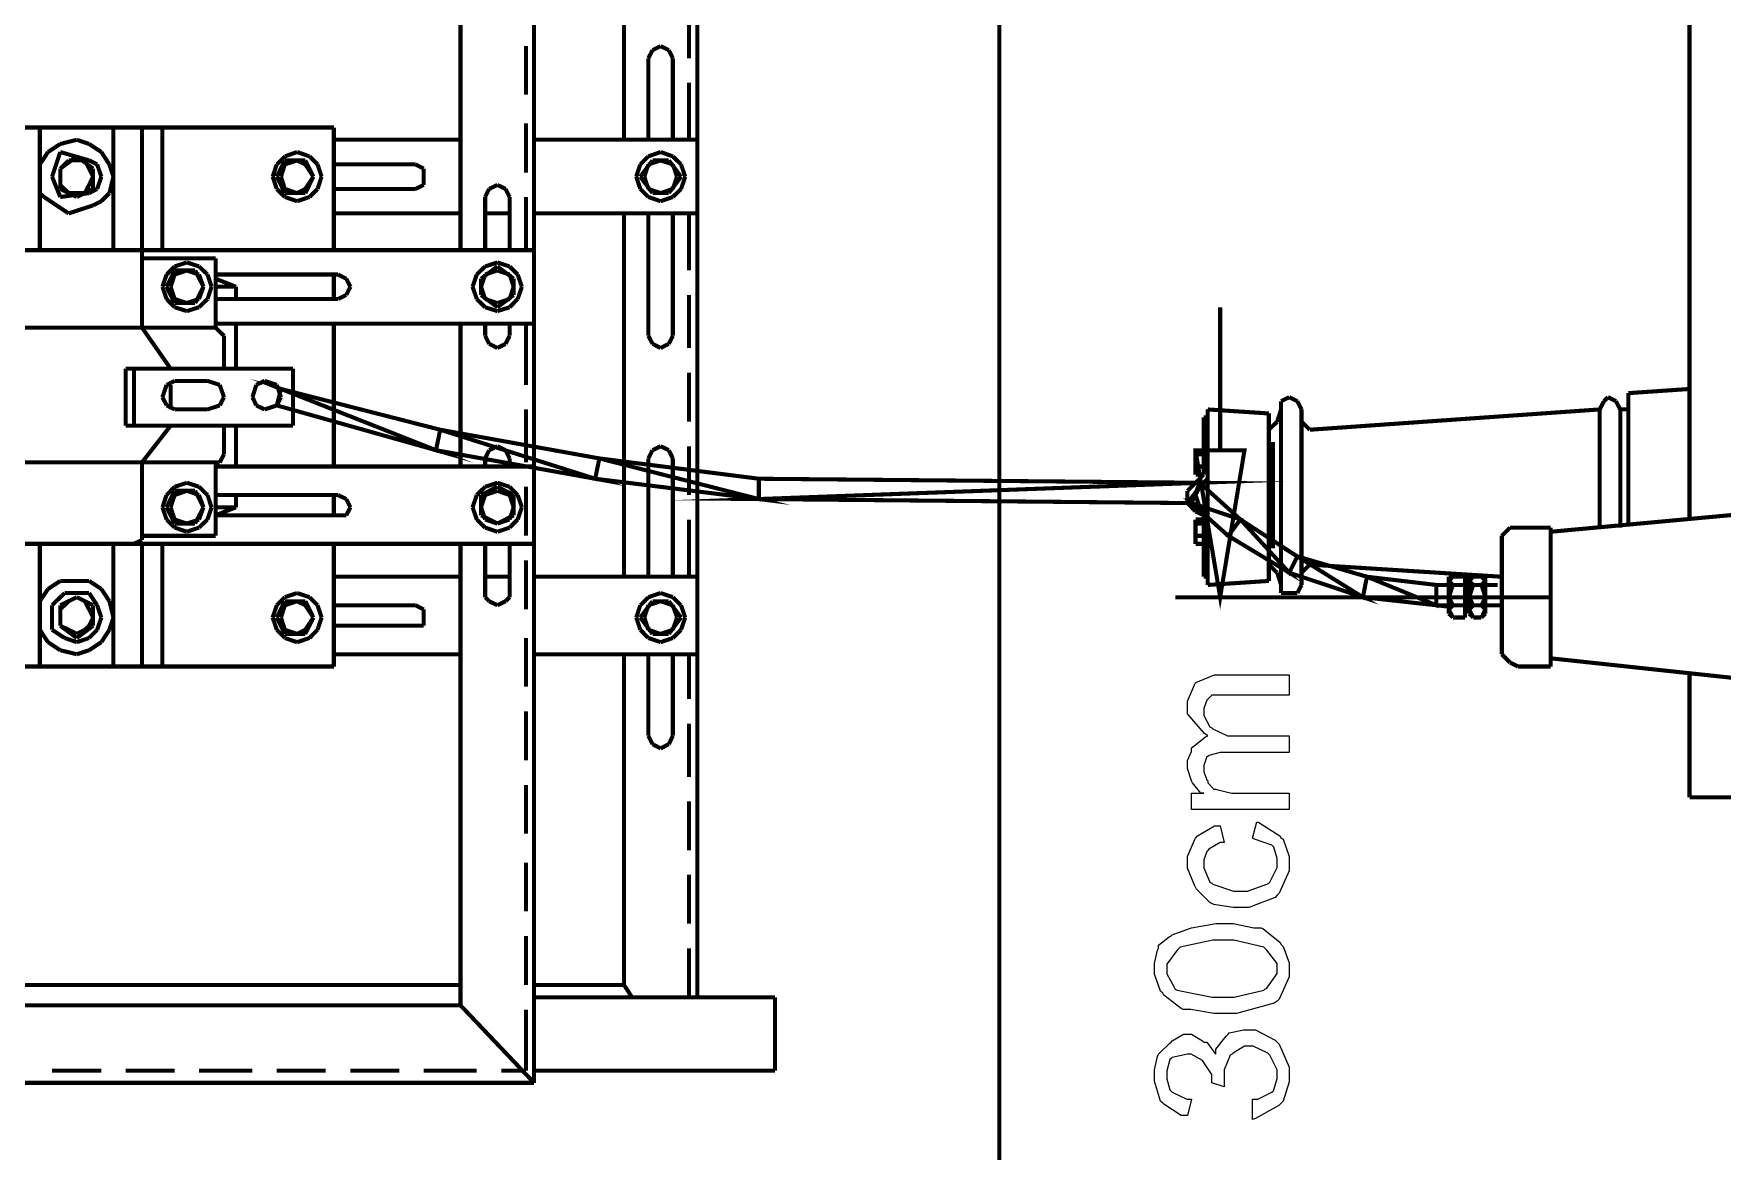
# Model space of a CAD drawing. Header units: metres. Extents: x 3290 to 4536, y 1562 to 1983.
# Drawn here: x 4135.54 to 4146.43, y 1705.81 to 1713.02 of the extents above; entities that cross this region are included whole.
import ezdxf

# ---------------------------------------------------------------- set-up
doc = ezdxf.new("R2010")
doc.units = ezdxf.units.M
for name, color, linetype in [('C00-00-00-BLACK', 7, 'Continuous'), ('C00-7E-FF', 150, 'Continuous'), ('CFF-00-00', 1, 'Continuous'), ('CFF-7E-00', 30, 'Continuous')]:
    doc.layers.add(name, color=color, linetype=linetype)

msp = doc.modelspace()

# ---------------------------------------------------------------- linework, layer by layer
at = {"layer": 'C00-00-00-BLACK', "const_width": 0.0263}
for points in [[(4138.764, 1725.393), (4138.764, 1706.253)], [(4139.817, 1724.84), (4139.817, 1706.805)], [(4146.218, 1709.886), (4146.218, 1715.336)], [(4138.289, 1714.888), (4138.289, 1711.623)], [(4139.344, 1714.177), (4139.344, 1712.335)], [(4139.764, 1713.176), (4139.764, 1712.861)], [(4138.711, 1712.939), (4138.711, 1712.625)], [(4139.58, 1712.939), (4139.528, 1712.913)], [(4139.633, 1712.913), (4139.58, 1712.939)], [(4139.528, 1712.913), (4139.501, 1712.861)], [(4139.501, 1712.861), (4139.501, 1712.335)], [(4139.659, 1712.861), (4139.633, 1712.913)], [(4139.659, 1712.861), (4139.659, 1712.335)], [(4139.764, 1712.703), (4139.764, 1712.335)], [(4134.128, 1712.414), (4137.472, 1712.414)], [(4135.575, 1711.623), (4135.575, 1712.414)], [(4136.05, 1711.623), (4136.05, 1712.414)], [(4136.234, 1712.414), (4136.234, 1711.623)], [(4136.366, 1712.414), (4136.366, 1711.623)], [(4137.472, 1712.414), (4137.472, 1711.623)], [(4138.711, 1712.44), (4138.711, 1712.123)], [(4135.707, 1712.308), (4135.628, 1712.256)], [(4135.814, 1712.335), (4135.707, 1712.308)], [(4135.893, 1712.308), (4135.814, 1712.335)], [(4135.972, 1712.256), (4135.893, 1712.308)], [(4137.472, 1712.335), (4138.289, 1712.335)], [(4138.764, 1712.335), (4139.817, 1712.335)], [(4135.628, 1712.256), (4135.575, 1712.176)], [(4135.575, 1712.176), (4135.575, 1712.097)], [(4135.707, 1712.256), (4135.654, 1712.097)], [(4135.893, 1712.202), (4135.707, 1712.256)], [(4135.814, 1712.228), (4135.707, 1712.149)], [(4135.761, 1712.202), (4135.707, 1712.149)], [(4135.814, 1712.202), (4135.761, 1712.202)], [(4135.919, 1712.149), (4135.814, 1712.228)], [(4135.866, 1712.202), (4135.814, 1712.202)], [(4135.893, 1712.149), (4135.866, 1712.202)], [(4135.945, 1712.176), (4135.893, 1712.202)], [(4135.972, 1712.097), (4135.945, 1712.176)], [(4136.024, 1712.176), (4135.972, 1712.256)], [(4136.05, 1712.097), (4136.024, 1712.176)], [(4137.104, 1712.176), (4137.077, 1712.097)], [(4137.156, 1712.228), (4137.104, 1712.176)], [(4137.156, 1712.202), (4137.104, 1712.097)], [(4137.156, 1712.176), (4137.131, 1712.097)], [(4137.235, 1712.256), (4137.156, 1712.228)], [(4137.235, 1712.202), (4137.156, 1712.176)], [(4137.288, 1712.202), (4137.156, 1712.202)], [(4137.315, 1712.228), (4137.235, 1712.256)], [(4137.288, 1712.176), (4137.235, 1712.202)], [(4137.34, 1712.097), (4137.288, 1712.202)], [(4137.34, 1712.097), (4137.288, 1712.176)], [(4137.367, 1712.176), (4137.315, 1712.228)], [(4137.393, 1712.097), (4137.367, 1712.176)], [(4137.472, 1712.176), (4137.999, 1712.176)], [(4138.052, 1712.149), (4137.999, 1712.176)], [(4139.449, 1712.176), (4139.423, 1712.097)], [(4139.501, 1712.228), (4139.449, 1712.176)], [(4139.528, 1712.202), (4139.449, 1712.097)], [(4139.501, 1712.176), (4139.475, 1712.097)], [(4139.58, 1712.256), (4139.501, 1712.228)], [(4139.58, 1712.202), (4139.501, 1712.176)], [(4139.633, 1712.202), (4139.528, 1712.202)], [(4139.659, 1712.228), (4139.58, 1712.256)], [(4139.659, 1712.176), (4139.58, 1712.202)], [(4139.712, 1712.097), (4139.633, 1712.202)], [(4139.712, 1712.176), (4139.659, 1712.228)], [(4139.686, 1712.097), (4139.659, 1712.176)], [(4139.739, 1712.097), (4139.712, 1712.176)], [(4135.575, 1712.097), (4135.575, 1711.991)], [(4135.654, 1712.097), (4135.707, 1711.966)], [(4135.707, 1712.149), (4135.707, 1712.018)], [(4135.707, 1712.149), (4135.707, 1712.097)], [(4135.707, 1712.097), (4135.707, 1712.044)], [(4135.919, 1712.097), (4135.893, 1712.149)], [(4135.893, 1712.044), (4135.919, 1712.097)], [(4135.919, 1712.018), (4135.919, 1712.149)], [(4135.945, 1712.018), (4135.972, 1712.097)], [(4136.024, 1711.991), (4136.05, 1712.097)], [(4137.077, 1712.097), (4137.104, 1712.018)], [(4137.104, 1712.097), (4137.156, 1711.991)], [(4137.131, 1712.097), (4137.156, 1712.018)], [(4137.288, 1712.018), (4137.34, 1712.097)], [(4137.288, 1711.991), (4137.34, 1712.097)], [(4137.367, 1712.018), (4137.393, 1712.097)], [(4138.052, 1712.097), (4138.052, 1712.149)], [(4138.052, 1712.044), (4138.052, 1712.097)], [(4139.423, 1712.097), (4139.449, 1712.018)], [(4139.449, 1712.097), (4139.528, 1711.991)], [(4139.475, 1712.097), (4139.501, 1712.018)], [(4139.633, 1711.991), (4139.712, 1712.097)], [(4139.659, 1712.018), (4139.686, 1712.097)], [(4139.712, 1712.018), (4139.739, 1712.097)], [(4135.575, 1711.991), (4135.602, 1711.966)], [(4135.602, 1711.966), (4135.761, 1711.86)], [(4135.707, 1712.044), (4135.761, 1711.991)], [(4135.707, 1712.018), (4135.814, 1711.966)], [(4135.707, 1711.966), (4135.893, 1711.991)], [(4135.761, 1711.991), (4135.814, 1711.991)], [(4135.814, 1711.966), (4135.919, 1712.018)], [(4135.814, 1711.991), (4135.866, 1711.991)], [(4135.866, 1711.991), (4135.893, 1712.044)], [(4135.893, 1711.991), (4135.945, 1712.018)], [(4135.919, 1711.912), (4135.972, 1711.939)], [(4135.972, 1711.939), (4136.024, 1711.991)], [(4137.104, 1712.018), (4137.156, 1711.966)], [(4137.156, 1712.018), (4137.235, 1711.991)], [(4137.156, 1711.991), (4137.288, 1711.991)], [(4137.156, 1711.966), (4137.235, 1711.939)], [(4137.235, 1711.991), (4137.288, 1712.018)], [(4137.235, 1711.939), (4137.315, 1711.966)], [(4137.315, 1711.966), (4137.367, 1712.018)], [(4137.472, 1712.018), (4137.999, 1712.018)], [(4137.999, 1712.018), (4138.052, 1712.044)], [(4138.474, 1712.018), (4138.448, 1711.966)], [(4138.448, 1711.966), (4138.448, 1711.623)], [(4138.527, 1712.044), (4138.474, 1712.018)], [(4138.58, 1712.018), (4138.527, 1712.044)], [(4138.606, 1711.966), (4138.58, 1712.018)], [(4138.606, 1711.966), (4138.606, 1711.623)], [(4138.711, 1711.966), (4138.711, 1711.623)], [(4139.449, 1712.018), (4139.501, 1711.966)], [(4139.501, 1712.018), (4139.58, 1711.991)], [(4139.501, 1711.966), (4139.58, 1711.939)], [(4139.528, 1711.991), (4139.633, 1711.991)], [(4139.58, 1711.991), (4139.659, 1712.018)], [(4139.58, 1711.939), (4139.659, 1711.966)], [(4139.659, 1711.966), (4139.712, 1712.018)], [(4135.761, 1711.86), (4135.919, 1711.912)], [(4137.472, 1711.86), (4138.289, 1711.86)], [(4138.448, 1711.86), (4138.606, 1711.86)], [(4138.764, 1711.86), (4139.817, 1711.86)], [(4139.344, 1711.86), (4139.344, 1709.517)], [(4139.501, 1711.86), (4139.501, 1711.071)], [(4139.659, 1711.86), (4139.659, 1711.071)], [(4139.764, 1711.86), (4139.764, 1711.492)], [(4132.836, 1711.623), (4138.764, 1711.623)], [(4136.234, 1711.623), (4136.182, 1711.623)], [(4136.234, 1711.57), (4136.234, 1711.623)], [(4136.234, 1711.57), (4136.709, 1711.57)], [(4136.234, 1711.57), (4136.234, 1711.124)], [(4136.445, 1711.518), (4136.393, 1711.466)], [(4136.524, 1711.544), (4136.445, 1711.518)], [(4136.602, 1711.518), (4136.524, 1711.544)], [(4136.657, 1711.466), (4136.602, 1711.518)], [(4136.709, 1711.57), (4136.709, 1711.124)], [(4138.448, 1711.518), (4138.394, 1711.466)], [(4138.527, 1711.518), (4138.422, 1711.439)], [(4138.527, 1711.544), (4138.448, 1711.518)], [(4138.606, 1711.518), (4138.527, 1711.544)], [(4138.632, 1711.439), (4138.527, 1711.518)], [(4138.658, 1711.466), (4138.606, 1711.518)], [(4136.393, 1711.466), (4136.366, 1711.387)], [(4136.445, 1711.492), (4136.393, 1711.387)], [(4136.445, 1711.466), (4136.419, 1711.387)], [(4136.524, 1711.492), (4136.445, 1711.466)], [(4136.577, 1711.492), (4136.445, 1711.492)], [(4136.602, 1711.466), (4136.524, 1711.492)], [(4136.631, 1711.387), (4136.577, 1711.492)], [(4136.631, 1711.387), (4136.602, 1711.466)], [(4136.683, 1711.387), (4136.657, 1711.466)], [(4137.499, 1711.466), (4136.709, 1711.466)], [(4136.709, 1711.439), (4136.841, 1711.387)], [(4137.472, 1711.466), (4137.472, 1711.308)], [(4137.552, 1711.439), (4137.499, 1711.466)], [(4137.579, 1711.387), (4137.552, 1711.439)], [(4138.394, 1711.466), (4138.367, 1711.387)], [(4138.448, 1711.466), (4138.422, 1711.387)], [(4138.422, 1711.439), (4138.422, 1711.334)], [(4138.527, 1711.492), (4138.448, 1711.466)], [(4138.606, 1711.466), (4138.527, 1711.492)], [(4138.632, 1711.387), (4138.606, 1711.466)], [(4138.632, 1711.334), (4138.632, 1711.439)], [(4138.685, 1711.387), (4138.658, 1711.466)], [(4136.366, 1711.387), (4136.393, 1711.308)], [(4136.393, 1711.387), (4136.445, 1711.282)], [(4136.393, 1711.308), (4136.445, 1711.255)], [(4136.419, 1711.387), (4136.445, 1711.308)], [(4136.445, 1711.308), (4136.524, 1711.282)], [(4136.524, 1711.282), (4136.602, 1711.308)], [(4136.577, 1711.282), (4136.631, 1711.387)], [(4136.602, 1711.308), (4136.631, 1711.387)], [(4136.602, 1711.255), (4136.657, 1711.308)], [(4136.657, 1711.308), (4136.683, 1711.387)], [(4136.709, 1711.387), (4136.841, 1711.387)], [(4137.499, 1711.308), (4136.709, 1711.308)], [(4136.841, 1711.387), (4136.841, 1711.308)], [(4137.499, 1711.308), (4137.552, 1711.334)], [(4137.552, 1711.334), (4137.579, 1711.387)], [(4138.367, 1711.387), (4138.394, 1711.308)], [(4138.394, 1711.308), (4138.448, 1711.255)], [(4138.422, 1711.387), (4138.448, 1711.308)], [(4138.422, 1711.334), (4138.527, 1711.255)], [(4138.448, 1711.308), (4138.527, 1711.282)], [(4138.527, 1711.255), (4138.632, 1711.334)], [(4138.527, 1711.282), (4138.606, 1711.308)], [(4138.606, 1711.308), (4138.632, 1711.387)], [(4138.606, 1711.255), (4138.658, 1711.308)], [(4138.658, 1711.308), (4138.685, 1711.387)], [(4139.764, 1711.334), (4139.764, 1710.992)], [(4136.445, 1711.282), (4136.577, 1711.282)], [(4136.445, 1711.255), (4136.524, 1711.23)], [(4136.524, 1711.23), (4136.602, 1711.255)], [(4138.448, 1711.255), (4138.527, 1711.23)], [(4138.527, 1711.23), (4138.606, 1711.255)], [(4136.709, 1711.124), (4134.918, 1711.124)], [(4136.234, 1711.124), (4136.419, 1710.859)], [(4136.709, 1711.149), (4138.764, 1711.149)], [(4136.763, 1711.071), (4136.709, 1711.124)], [(4136.763, 1710.859), (4136.763, 1711.071)], [(4136.841, 1711.149), (4136.841, 1710.859)], [(4137.472, 1711.149), (4137.472, 1710.228)], [(4138.289, 1711.149), (4138.289, 1710.228)], [(4138.448, 1711.149), (4138.448, 1711.071)], [(4138.448, 1711.071), (4138.474, 1711.019)], [(4138.58, 1711.019), (4138.606, 1711.071)], [(4138.606, 1711.149), (4138.606, 1711.071)], [(4138.711, 1711.149), (4138.711, 1710.754)], [(4139.501, 1711.071), (4139.528, 1711.019)], [(4139.633, 1711.019), (4139.659, 1711.071)], [(4138.474, 1711.019), (4138.527, 1710.992)], [(4138.527, 1710.992), (4138.58, 1711.019)], [(4139.528, 1711.019), (4139.58, 1710.992)], [(4139.58, 1710.992), (4139.633, 1711.019)], [(4136.129, 1710.859), (4136.129, 1710.491)], [(4137.209, 1710.859), (4136.129, 1710.859)], [(4136.182, 1710.859), (4136.182, 1710.491)], [(4137.209, 1710.859), (4137.209, 1710.491)], [(4136.393, 1710.754), (4136.366, 1710.675)], [(4136.445, 1710.78), (4136.393, 1710.754)], [(4136.419, 1710.596), (4136.419, 1710.754)], [(4136.445, 1710.78), (4136.657, 1710.78)], [(4136.736, 1710.754), (4136.657, 1710.78)], [(4136.763, 1710.675), (4136.736, 1710.754)], [(4136.972, 1710.754), (4136.947, 1710.675)], [(4137.025, 1710.78), (4136.972, 1710.754)], [(4137.104, 1710.754), (4137.025, 1710.78)], [(4137.131, 1710.675), (4137.104, 1710.754)], [(4139.764, 1710.833), (4139.764, 1710.517)], [(4136.366, 1710.675), (4136.393, 1710.622)], [(4136.736, 1710.622), (4136.763, 1710.675)], [(4136.947, 1710.675), (4136.972, 1710.622)], [(4137.104, 1710.622), (4137.131, 1710.675)], [(4143.636, 1710.675), (4143.583, 1710.649)], [(4143.583, 1710.649), (4143.583, 1710.596)], [(4143.688, 1710.649), (4143.636, 1710.675)], [(4143.715, 1710.596), (4143.688, 1710.649)], [(4145.666, 1710.649), (4145.639, 1710.596)], [(4145.692, 1710.675), (4145.666, 1710.649)], [(4145.744, 1710.649), (4145.692, 1710.675)], [(4145.771, 1710.596), (4145.744, 1710.649)], [(4146.218, 1710.728), (4145.823, 1710.701)], [(4145.823, 1709.86), (4145.823, 1710.701)], [(4136.393, 1710.622), (4136.445, 1710.596)], [(4136.445, 1710.596), (4136.657, 1710.596)], [(4136.657, 1710.596), (4136.736, 1710.622)], [(4136.972, 1710.622), (4137.025, 1710.596)], [(4137.025, 1710.596), (4137.104, 1710.622)], [(4138.711, 1710.596), (4138.711, 1710.254)], [(4143.11, 1710.544), (4143.084, 1710.544)], [(4143.084, 1710.175), (4143.084, 1710.544)], [(4143.11, 1710.596), (4143.504, 1710.57)], [(4143.11, 1709.464), (4143.11, 1710.596)], [(4143.504, 1709.49), (4143.504, 1710.57)], [(4143.583, 1710.596), (4143.558, 1710.517)], [(4143.583, 1709.464), (4143.583, 1710.596)], [(4143.715, 1710.596), (4143.715, 1710.517)], [(4143.715, 1709.464), (4143.715, 1710.596)], [(4145.639, 1710.596), (4143.769, 1710.465)], [(4145.639, 1709.834), (4145.639, 1710.596)], [(4145.823, 1710.596), (4145.771, 1710.596)], [(4145.771, 1709.834), (4145.771, 1710.596)], [(4137.209, 1710.491), (4136.129, 1710.491)], [(4136.234, 1710.254), (4136.419, 1710.491)], [(4136.763, 1710.307), (4136.763, 1710.491)], [(4136.841, 1710.491), (4136.841, 1710.228)], [(4143.558, 1710.517), (4143.504, 1710.465)], [(4143.715, 1710.517), (4143.769, 1710.465)], [(4136.736, 1710.254), (4136.763, 1710.307)], [(4138.474, 1710.333), (4138.448, 1710.28)], [(4138.527, 1710.359), (4138.474, 1710.333)], [(4138.58, 1710.333), (4138.527, 1710.359)], [(4138.606, 1710.28), (4138.58, 1710.333)], [(4139.528, 1710.333), (4139.501, 1710.28)], [(4139.58, 1710.359), (4139.528, 1710.333)], [(4139.633, 1710.333), (4139.58, 1710.359)], [(4139.659, 1710.28), (4139.633, 1710.333)], [(4139.764, 1710.359), (4139.764, 1710.044)], [(4143.031, 1710.333), (4143.084, 1710.333)], [(4143.031, 1710.202), (4143.031, 1710.333)], [(4143.031, 1710.333), (4143.031, 1710.175)], [(4143.031, 1710.333), (4143.058, 1710.333)], [(4143.031, 1710.307), (4143.084, 1710.307)], [(4143.531, 1709.7), (4143.531, 1710.386)], [(4143.715, 1709.7), (4143.715, 1710.386)], [(4136.709, 1710.254), (4134.918, 1710.254)], [(4136.234, 1710.254), (4136.234, 1709.781)], [(4136.709, 1710.254), (4136.736, 1710.254)], [(4136.709, 1709.781), (4136.709, 1710.254)], [(4136.709, 1710.228), (4138.764, 1710.228)], [(4138.448, 1710.28), (4138.448, 1710.228)], [(4138.606, 1710.28), (4138.606, 1710.228)], [(4139.501, 1710.28), (4139.501, 1709.517)], [(4139.659, 1710.28), (4139.659, 1709.517)], [(4143.031, 1710.228), (4143.084, 1710.228)], [(4143.031, 1710.175), (4143.031, 1710.202)], [(4136.445, 1710.097), (4136.393, 1710.044)], [(4136.524, 1710.123), (4136.445, 1710.097)], [(4136.602, 1710.097), (4136.524, 1710.123)], [(4136.657, 1710.044), (4136.602, 1710.097)], [(4138.448, 1710.097), (4138.394, 1710.044)], [(4138.527, 1710.097), (4138.422, 1710.044)], [(4138.527, 1710.123), (4138.448, 1710.097)], [(4138.606, 1710.097), (4138.527, 1710.123)], [(4138.632, 1710.044), (4138.527, 1710.097)], [(4138.658, 1710.044), (4138.606, 1710.097)], [(4138.711, 1710.097), (4138.711, 1709.781)], [(4143.031, 1710.123), (4142.979, 1710.071)], [(4142.979, 1709.992), (4143.058, 1710.097)], [(4143.031, 1710.175), (4143.084, 1710.175)], [(4143.084, 1710.175), (4143.031, 1710.123)], [(4143.058, 1710.097), (4143.031, 1710.044)], [(4143.11, 1710.149), (4143.058, 1710.097)], [(4136.393, 1710.044), (4136.366, 1709.965)], [(4136.445, 1710.071), (4136.393, 1709.965)], [(4136.445, 1710.044), (4136.419, 1709.965)], [(4136.524, 1710.071), (4136.445, 1710.044)], [(4136.577, 1710.071), (4136.445, 1710.071)], [(4136.602, 1710.044), (4136.524, 1710.071)], [(4136.631, 1709.965), (4136.577, 1710.071)], [(4136.631, 1709.965), (4136.602, 1710.044)], [(4136.683, 1709.965), (4136.657, 1710.044)], [(4137.499, 1710.044), (4136.709, 1710.044)], [(4136.841, 1710.044), (4136.841, 1709.965)], [(4137.472, 1710.044), (4137.472, 1709.913)], [(4137.552, 1710.018), (4137.499, 1710.044)], [(4137.579, 1709.965), (4137.552, 1710.018)], [(4138.394, 1710.044), (4138.367, 1709.965)], [(4138.448, 1710.044), (4138.422, 1709.965)], [(4138.422, 1710.044), (4138.422, 1709.913)], [(4138.527, 1710.071), (4138.448, 1710.044)], [(4138.606, 1710.044), (4138.527, 1710.071)], [(4138.632, 1709.965), (4138.606, 1710.044)], [(4138.632, 1709.913), (4138.632, 1710.044)], [(4138.685, 1709.965), (4138.658, 1710.044)], [(4142.979, 1710.071), (4142.979, 1709.992)], [(4142.979, 1709.992), (4143.031, 1709.938)], [(4143.031, 1710.044), (4143.058, 1709.965)], [(4136.366, 1709.965), (4136.393, 1709.886)], [(4136.393, 1709.965), (4136.445, 1709.86)], [(4136.393, 1709.886), (4136.445, 1709.834)], [(4136.419, 1709.965), (4136.445, 1709.886)], [(4136.445, 1709.886), (4136.524, 1709.86)], [(4136.524, 1709.86), (4136.602, 1709.886)], [(4136.577, 1709.86), (4136.631, 1709.965)], [(4136.602, 1709.886), (4136.631, 1709.965)], [(4136.602, 1709.834), (4136.657, 1709.886)], [(4136.657, 1709.886), (4136.683, 1709.965)], [(4136.709, 1709.965), (4136.841, 1709.965)], [(4136.709, 1709.913), (4136.841, 1709.965)], [(4137.499, 1709.913), (4136.709, 1709.913)], [(4137.499, 1709.913), (4137.552, 1709.913)], [(4137.552, 1709.913), (4137.579, 1709.965)], [(4138.367, 1709.965), (4138.394, 1709.886)], [(4138.394, 1709.886), (4138.448, 1709.834)], [(4138.422, 1709.965), (4138.448, 1709.886)], [(4138.422, 1709.913), (4138.527, 1709.86)], [(4138.448, 1709.886), (4138.527, 1709.86)], [(4138.527, 1709.86), (4138.632, 1709.913)], [(4138.527, 1709.86), (4138.606, 1709.886)], [(4138.606, 1709.886), (4138.632, 1709.965)], [(4138.606, 1709.834), (4138.658, 1709.886)], [(4138.658, 1709.886), (4138.685, 1709.965)], [(4139.764, 1709.886), (4139.764, 1709.517)], [(4143.031, 1709.938), (4143.084, 1709.913)], [(4143.031, 1709.886), (4143.058, 1709.886)], [(4143.031, 1709.886), (4143.031, 1709.86)], [(4143.031, 1709.886), (4143.084, 1709.886)], [(4143.031, 1709.754), (4143.031, 1709.886)], [(4143.058, 1709.965), (4143.11, 1709.938)], [(4143.084, 1709.517), (4143.084, 1709.913)], [(4145.322, 1709.807), (4147.034, 1709.965)], [(4136.234, 1709.754), (4136.234, 1709.781)], [(4136.234, 1709.781), (4136.709, 1709.781)], [(4136.445, 1709.86), (4136.577, 1709.86)], [(4136.445, 1709.834), (4136.524, 1709.807)], [(4136.524, 1709.807), (4136.602, 1709.834)], [(4138.448, 1709.834), (4138.527, 1709.807)], [(4138.527, 1709.807), (4138.606, 1709.834)], [(4143.031, 1709.86), (4143.084, 1709.86)], [(4143.031, 1709.86), (4143.031, 1709.781)], [(4143.031, 1709.729), (4143.031, 1709.781)], [(4143.031, 1709.781), (4143.084, 1709.781)], [(4145.06, 1709.834), (4145.007, 1709.781)], [(4145.007, 1709.781), (4145.007, 1709.7)], [(4145.112, 1709.834), (4145.06, 1709.834)], [(4145.322, 1709.834), (4145.112, 1709.834)], [(4145.322, 1708.938), (4145.322, 1709.834)], [(4132.836, 1709.729), (4138.764, 1709.729)], [(4135.575, 1708.938), (4135.575, 1709.729)], [(4136.05, 1708.938), (4136.05, 1709.729)], [(4136.182, 1709.729), (4136.234, 1709.754)], [(4136.234, 1709.729), (4136.234, 1708.938)], [(4136.234, 1709.729), (4136.261, 1709.729)], [(4136.366, 1709.729), (4136.366, 1708.938)], [(4137.472, 1709.729), (4137.472, 1708.938)], [(4138.289, 1709.729), (4138.289, 1706.753)], [(4138.448, 1709.729), (4138.448, 1709.385)], [(4138.606, 1709.729), (4138.606, 1709.385)], [(4143.031, 1709.754), (4143.031, 1709.729)], [(4143.031, 1709.729), (4143.084, 1709.729)], [(4145.007, 1709.07), (4145.007, 1709.7)], [(4138.711, 1709.622), (4138.711, 1709.306)], [(4143.558, 1709.543), (4143.504, 1709.595)], [(4143.583, 1709.464), (4143.558, 1709.543)], [(4143.715, 1709.543), (4143.741, 1709.569)], [(4143.715, 1709.464), (4143.715, 1709.543)], [(4143.741, 1709.569), (4143.769, 1709.595)], [(4145.007, 1709.517), (4143.769, 1709.595)], [(4135.628, 1709.438), (4135.575, 1709.359)], [(4135.707, 1709.49), (4135.628, 1709.438)], [(4135.814, 1709.49), (4135.707, 1709.49)], [(4135.893, 1709.49), (4135.814, 1709.49)], [(4135.972, 1709.438), (4135.893, 1709.49)], [(4136.024, 1709.359), (4135.972, 1709.438)], [(4137.472, 1709.517), (4138.289, 1709.517)], [(4138.448, 1709.517), (4138.606, 1709.517)], [(4138.764, 1709.517), (4139.817, 1709.517)], [(4143.11, 1709.517), (4143.084, 1709.517)], [(4143.11, 1709.464), (4143.504, 1709.49)], [(4143.583, 1709.464), (4143.583, 1709.412)], [(4143.688, 1709.412), (4143.715, 1709.464)], [(4144.585, 1709.333), (4144.585, 1709.464)], [(4144.585, 1709.464), (4144.665, 1709.464)], [(4144.585, 1709.333), (4144.585, 1709.464)], [(4144.665, 1709.517), (4144.665, 1709.279)], [(4144.665, 1709.517), (4144.692, 1709.517)], [(4144.692, 1709.517), (4144.665, 1709.49)], [(4144.665, 1709.49), (4144.692, 1709.464)], [(4144.692, 1709.464), (4144.665, 1709.385)], [(4144.77, 1709.517), (4144.692, 1709.517)], [(4144.692, 1709.464), (4144.77, 1709.464)], [(4144.692, 1709.464), (4144.77, 1709.464)], [(4144.77, 1709.517), (4144.77, 1709.279)], [(4144.77, 1709.517), (4144.796, 1709.517)], [(4144.77, 1709.49), (4144.77, 1709.517)], [(4144.77, 1709.464), (4144.77, 1709.49)], [(4144.77, 1709.385), (4144.77, 1709.464)], [(4144.77, 1709.464), (4144.796, 1709.464)], [(4144.77, 1709.464), (4144.796, 1709.464)], [(4144.796, 1709.517), (4144.796, 1709.279)], [(4144.796, 1709.517), (4144.823, 1709.517)], [(4144.823, 1709.517), (4144.796, 1709.49)], [(4144.796, 1709.49), (4144.823, 1709.464)], [(4144.823, 1709.464), (4144.796, 1709.385)], [(4144.876, 1709.517), (4144.823, 1709.517)], [(4144.823, 1709.464), (4144.876, 1709.464)], [(4144.823, 1709.464), (4144.876, 1709.464)], [(4144.876, 1709.517), (4144.901, 1709.517)], [(4144.901, 1709.49), (4144.876, 1709.517)], [(4144.876, 1709.464), (4144.901, 1709.49)], [(4144.901, 1709.385), (4144.876, 1709.464)], [(4144.901, 1709.517), (4144.901, 1709.279)], [(4144.901, 1709.464), (4144.98, 1709.464)], [(4135.575, 1709.359), (4135.575, 1709.254)], [(4135.735, 1709.412), (4135.654, 1709.333)], [(4135.654, 1709.333), (4135.654, 1709.254)], [(4135.814, 1709.385), (4135.707, 1709.333)], [(4135.761, 1709.359), (4135.707, 1709.306)], [(4135.707, 1709.333), (4135.707, 1709.201)], [(4135.814, 1709.412), (4135.735, 1709.412)], [(4135.814, 1709.385), (4135.761, 1709.359)], [(4135.893, 1709.412), (4135.814, 1709.412)], [(4135.919, 1709.333), (4135.814, 1709.385)], [(4135.866, 1709.359), (4135.814, 1709.385)], [(4135.893, 1709.306), (4135.866, 1709.359)], [(4135.945, 1709.333), (4135.893, 1709.412)], [(4135.919, 1709.201), (4135.919, 1709.333)], [(4135.972, 1709.254), (4135.945, 1709.333)], [(4136.05, 1709.254), (4136.024, 1709.359)], [(4137.104, 1709.333), (4137.077, 1709.254)], [(4137.156, 1709.385), (4137.104, 1709.333)], [(4137.156, 1709.359), (4137.104, 1709.254)], [(4137.156, 1709.333), (4137.131, 1709.254)], [(4137.235, 1709.412), (4137.156, 1709.385)], [(4137.235, 1709.359), (4137.156, 1709.333)], [(4137.288, 1709.359), (4137.156, 1709.359)], [(4137.315, 1709.385), (4137.235, 1709.412)], [(4137.288, 1709.333), (4137.235, 1709.359)], [(4137.34, 1709.254), (4137.288, 1709.359)], [(4137.34, 1709.254), (4137.288, 1709.333)], [(4137.367, 1709.333), (4137.315, 1709.385)], [(4137.393, 1709.254), (4137.367, 1709.333)], [(4137.472, 1709.333), (4137.999, 1709.333)], [(4138.052, 1709.306), (4137.999, 1709.333)], [(4138.448, 1709.385), (4138.474, 1709.359)], [(4138.474, 1709.359), (4138.527, 1709.333)], [(4138.527, 1709.333), (4138.58, 1709.359)], [(4138.58, 1709.359), (4138.606, 1709.385)], [(4139.449, 1709.333), (4139.423, 1709.254)], [(4139.501, 1709.385), (4139.449, 1709.333)], [(4139.528, 1709.359), (4139.449, 1709.254)], [(4139.501, 1709.333), (4139.475, 1709.254)], [(4139.58, 1709.412), (4139.501, 1709.385)], [(4139.58, 1709.359), (4139.501, 1709.333)], [(4139.633, 1709.359), (4139.528, 1709.359)], [(4139.659, 1709.385), (4139.58, 1709.412)], [(4139.659, 1709.333), (4139.58, 1709.359)], [(4139.712, 1709.254), (4139.633, 1709.359)], [(4139.712, 1709.333), (4139.659, 1709.385)], [(4139.686, 1709.254), (4139.659, 1709.333)], [(4139.739, 1709.254), (4139.712, 1709.333)], [(4143.583, 1709.412), (4143.636, 1709.412)], [(4143.636, 1709.412), (4143.688, 1709.412)], [(4144.585, 1709.333), (4144.665, 1709.333)], [(4144.665, 1709.385), (4144.692, 1709.333)], [(4144.692, 1709.333), (4144.665, 1709.306)], [(4144.692, 1709.333), (4144.77, 1709.333)], [(4144.692, 1709.333), (4144.77, 1709.333)], [(4144.77, 1709.333), (4144.77, 1709.385)], [(4144.77, 1709.333), (4144.796, 1709.333)], [(4144.77, 1709.306), (4144.77, 1709.333)], [(4144.77, 1709.333), (4144.796, 1709.333)], [(4144.796, 1709.385), (4144.823, 1709.333)], [(4144.823, 1709.333), (4144.796, 1709.306)], [(4144.823, 1709.333), (4144.876, 1709.333)], [(4144.823, 1709.333), (4144.876, 1709.333)], [(4144.876, 1709.333), (4144.901, 1709.385)], [(4144.901, 1709.306), (4144.876, 1709.333)], [(4144.901, 1709.333), (4145.007, 1709.333)], [(4135.575, 1709.254), (4135.575, 1709.175)], [(4135.654, 1709.254), (4135.654, 1709.175)], [(4135.707, 1709.306), (4135.707, 1709.254)], [(4135.707, 1709.254), (4135.707, 1709.201)], [(4135.919, 1709.254), (4135.893, 1709.306)], [(4135.893, 1709.201), (4135.919, 1709.254)], [(4135.945, 1709.175), (4135.972, 1709.254)], [(4136.024, 1709.175), (4136.05, 1709.254)], [(4137.077, 1709.254), (4137.104, 1709.175)], [(4137.104, 1709.254), (4137.156, 1709.148)], [(4137.131, 1709.254), (4137.156, 1709.175)], [(4137.288, 1709.175), (4137.34, 1709.254)], [(4137.288, 1709.148), (4137.34, 1709.254)], [(4137.367, 1709.175), (4137.393, 1709.254)], [(4138.052, 1709.254), (4138.052, 1709.306)], [(4138.052, 1709.201), (4138.052, 1709.254)], [(4139.423, 1709.254), (4139.449, 1709.175)], [(4139.449, 1709.254), (4139.528, 1709.148)], [(4139.475, 1709.254), (4139.501, 1709.175)], [(4139.633, 1709.148), (4139.712, 1709.254)], [(4139.659, 1709.175), (4139.686, 1709.254)], [(4139.712, 1709.175), (4139.739, 1709.254)], [(4144.665, 1709.306), (4144.692, 1709.254)], [(4144.665, 1709.279), (4144.692, 1709.254)], [(4144.77, 1709.254), (4144.692, 1709.254)], [(4144.77, 1709.254), (4144.77, 1709.306)], [(4144.77, 1709.279), (4144.77, 1709.254)], [(4144.796, 1709.306), (4144.823, 1709.254)], [(4144.796, 1709.279), (4144.823, 1709.254)], [(4144.876, 1709.254), (4144.823, 1709.254)], [(4144.876, 1709.254), (4144.901, 1709.306)], [(4144.901, 1709.279), (4144.876, 1709.254)], [(4135.575, 1709.175), (4135.628, 1709.095)], [(4135.654, 1709.175), (4135.735, 1709.122)], [(4135.707, 1709.201), (4135.814, 1709.122)], [(4135.707, 1709.201), (4135.761, 1709.175)], [(4135.735, 1709.122), (4135.814, 1709.095)], [(4135.761, 1709.175), (4135.814, 1709.148)], [(4135.814, 1709.122), (4135.919, 1709.201)], [(4135.814, 1709.148), (4135.866, 1709.175)], [(4135.814, 1709.095), (4135.893, 1709.122)], [(4135.866, 1709.175), (4135.893, 1709.201)], [(4135.893, 1709.122), (4135.945, 1709.175)], [(4135.972, 1709.095), (4136.024, 1709.175)], [(4137.104, 1709.175), (4137.156, 1709.122)], [(4137.156, 1709.175), (4137.235, 1709.148)], [(4137.156, 1709.148), (4137.288, 1709.148)], [(4137.156, 1709.122), (4137.235, 1709.095)], [(4137.235, 1709.148), (4137.288, 1709.175)], [(4137.235, 1709.095), (4137.315, 1709.122)], [(4137.315, 1709.122), (4137.367, 1709.175)], [(4137.472, 1709.201), (4137.999, 1709.201)], [(4137.999, 1709.201), (4138.052, 1709.201)], [(4138.711, 1709.122), (4138.711, 1708.807)], [(4139.449, 1709.175), (4139.501, 1709.122)], [(4139.501, 1709.175), (4139.58, 1709.148)], [(4139.501, 1709.122), (4139.58, 1709.095)], [(4139.528, 1709.148), (4139.633, 1709.148)], [(4139.58, 1709.148), (4139.659, 1709.175)], [(4139.58, 1709.095), (4139.659, 1709.122)], [(4139.659, 1709.122), (4139.712, 1709.175)], [(4135.628, 1709.095), (4135.707, 1709.043)], [(4135.707, 1709.043), (4135.814, 1709.017)], [(4135.814, 1709.017), (4135.893, 1709.043)], [(4135.893, 1709.043), (4135.972, 1709.095)], [(4137.472, 1709.017), (4138.289, 1709.017)], [(4138.764, 1709.017), (4139.817, 1709.017)], [(4139.344, 1709.017), (4139.344, 1706.884)], [(4139.501, 1709.017), (4139.501, 1708.491)], [(4139.659, 1709.017), (4139.659, 1708.491)], [(4139.764, 1709.017), (4139.764, 1708.728)], [(4145.007, 1709.07), (4145.007, 1709.017)], [(4145.007, 1709.017), (4145.06, 1708.964)], [(4137.472, 1708.938), (4134.128, 1708.938)], [(4145.06, 1708.964), (4145.112, 1708.938)], [(4145.112, 1708.938), (4145.322, 1708.938)], [(4145.322, 1708.991), (4147.034, 1708.807)], [(4146.218, 1708.095), (4146.218, 1708.885)], [(4138.711, 1708.649), (4138.711, 1708.332)], [(4139.764, 1708.57), (4139.764, 1708.226)], [(4139.501, 1708.491), (4139.528, 1708.437)], [(4139.633, 1708.437), (4139.659, 1708.491)], [(4139.528, 1708.437), (4139.58, 1708.41)], [(4139.58, 1708.41), (4139.633, 1708.437)], [(4138.711, 1708.174), (4138.711, 1707.859)], [(4139.764, 1708.068), (4139.764, 1707.753)], [(4146.218, 1708.095), (4146.772, 1708.095)], [(4138.711, 1707.674), (4138.711, 1707.359)], [(4139.764, 1707.595), (4139.764, 1707.28)], [(4138.711, 1707.201), (4138.711, 1706.884)], [(4139.764, 1707.121), (4139.764, 1706.805)], [(4133.337, 1706.884), (4138.289, 1706.884)], [(4138.764, 1706.884), (4139.344, 1706.884)], [(4139.344, 1706.884), (4139.396, 1706.805)], [(4138.289, 1706.753), (4133.337, 1706.753)], [(4138.289, 1706.753), (4138.764, 1706.253)], [(4138.711, 1706.726), (4138.711, 1706.331)], [(4138.764, 1706.805), (4140.318, 1706.805)], [(4140.318, 1706.805), (4140.318, 1706.331)], [(4135.654, 1706.331), (4135.972, 1706.331)], [(4136.129, 1706.331), (4136.445, 1706.331)], [(4136.602, 1706.331), (4136.947, 1706.331)], [(4137.104, 1706.331), (4137.42, 1706.331)], [(4137.579, 1706.331), (4137.894, 1706.331)], [(4138.052, 1706.331), (4138.394, 1706.331)], [(4138.553, 1706.331), (4138.711, 1706.331)], [(4140.318, 1706.331), (4138.764, 1706.331)], [(4132.836, 1706.253), (4138.764, 1706.253)]]:
    msp.add_lwpolyline(points, dxfattribs=at)
at = {"layer": 'C00-7E-FF', "const_width": 0.0263}
for points in [[(4141.766, 1700.039), (4141.766, 1716.888)], [(4143.19, 1710.333), (4143.19, 1711.255)], [(4145.322, 1709.385), (4142.9, 1709.385)]]:
    msp.add_lwpolyline(points, dxfattribs=at)
msp.add_lwpolyline([(4143.031, 1710.333), (4143.347, 1710.333), (4143.19, 1709.385), (4143.031, 1710.333)], close=True, dxfattribs=at)
at = {"layer": 'C00-7E-FF'}
msp.add_lwpolyline([(4143.031, 1710.333), (4143.347, 1710.333), (4143.19, 1709.385), (4143.031, 1710.333)], close=True, dxfattribs=at)
at = {"layer": 'CFF-00-00', "const_width": 0.0263}
for points in [[(4137.131, 1710.728), (4138.131, 1710.333), (4138.158, 1710.465), (4137.131, 1710.728)], [(4137.104, 1710.622), (4137.131, 1710.728), (4138.131, 1710.333), (4137.104, 1710.622)], [(4138.158, 1710.465), (4139.158, 1710.149), (4139.185, 1710.28), (4138.158, 1710.465)], [(4138.131, 1710.333), (4138.158, 1710.465), (4139.158, 1710.149), (4138.131, 1710.333)], [(4139.185, 1710.28), (4140.214, 1710.018), (4140.214, 1710.149), (4139.185, 1710.28)], [(4139.158, 1710.149), (4139.185, 1710.28), (4140.214, 1710.018), (4139.158, 1710.149)], [(4143.006, 1709.992), (4143.058, 1710.123), (4140.214, 1710.018), (4143.006, 1709.992)], [(4143.058, 1710.123), (4140.214, 1710.018), (4140.214, 1710.149), (4143.058, 1710.123)], [(4143.321, 1709.886), (4143.006, 1709.992), (4143.058, 1710.123), (4143.321, 1709.886)], [(4143.242, 1709.781), (4143.321, 1709.886), (4143.006, 1709.992), (4143.242, 1709.781)], [(4143.242, 1709.781), (4143.321, 1709.886), (4143.636, 1709.543), (4143.242, 1709.781)], [(4143.321, 1709.886), (4143.636, 1709.543), (4143.688, 1709.648), (4143.321, 1709.886)], [(4143.688, 1709.648), (4144.111, 1709.385), (4144.137, 1709.517), (4143.688, 1709.648)], [(4143.636, 1709.543), (4143.688, 1709.648), (4144.111, 1709.385), (4143.636, 1709.543)], [(4144.137, 1709.517), (4144.585, 1709.333), (4144.585, 1709.464), (4144.137, 1709.517)], [(4144.111, 1709.385), (4144.137, 1709.517), (4144.585, 1709.333), (4144.111, 1709.385)]]:
    msp.add_lwpolyline(points, close=True, dxfattribs=at)
at = {"layer": 'CFF-00-00'}
for points in [[(4137.104, 1710.622), (4137.131, 1710.728), (4138.131, 1710.333), (4137.104, 1710.622)], [(4137.131, 1710.728), (4138.131, 1710.333), (4138.158, 1710.465), (4137.131, 1710.728)], [(4138.131, 1710.333), (4138.158, 1710.465), (4139.158, 1710.149), (4138.131, 1710.333)], [(4138.158, 1710.465), (4139.158, 1710.149), (4139.185, 1710.28), (4138.158, 1710.465)], [(4139.158, 1710.149), (4139.185, 1710.28), (4140.214, 1710.018), (4139.158, 1710.149)], [(4139.185, 1710.28), (4140.214, 1710.018), (4140.214, 1710.149), (4139.185, 1710.28)], [(4143.058, 1710.123), (4140.214, 1710.018), (4140.214, 1710.149), (4143.058, 1710.123)], [(4143.006, 1709.992), (4143.058, 1710.123), (4140.214, 1710.018), (4143.006, 1709.992)], [(4143.321, 1709.886), (4143.006, 1709.992), (4143.058, 1710.123), (4143.321, 1709.886)], [(4143.242, 1709.781), (4143.321, 1709.886), (4143.006, 1709.992), (4143.242, 1709.781)], [(4143.242, 1709.781), (4143.321, 1709.886), (4143.636, 1709.543), (4143.242, 1709.781)], [(4143.321, 1709.886), (4143.636, 1709.543), (4143.688, 1709.648), (4143.321, 1709.886)], [(4143.636, 1709.543), (4143.688, 1709.648), (4144.111, 1709.385), (4143.636, 1709.543)], [(4143.688, 1709.648), (4144.111, 1709.385), (4144.137, 1709.517), (4143.688, 1709.648)], [(4144.111, 1709.385), (4144.137, 1709.517), (4144.585, 1709.333), (4144.111, 1709.385)], [(4144.137, 1709.517), (4144.585, 1709.333), (4144.585, 1709.464), (4144.137, 1709.517)]]:
    msp.add_lwpolyline(points, close=True, dxfattribs=at)
at = {"layer": 'CFF-7E-00'}
for points in [[(4143.636, 1708.016), (4143.006, 1708.016), (4143.006, 1708.121), (4143.084, 1708.121), (4143.065, 1708.121), (4143.011, 1708.187), (4143.006, 1708.2), (4143.006, 1708.2), (4142.979, 1708.28), (4142.979, 1708.305), (4142.979, 1708.332), (4143.006, 1708.391), (4143.006, 1708.41), (4143.011, 1708.418), (4143.096, 1708.485), (4143.11, 1708.491), (4143.09, 1708.505), (4142.979, 1708.633), (4142.979, 1708.675), (4142.979, 1708.715), (4143.024, 1708.82), (4143.031, 1708.833), (4143.044, 1708.839), (4143.153, 1708.885), (4143.19, 1708.885), (4143.636, 1708.885), (4143.636, 1708.754), (4143.242, 1708.754), (4143.215, 1708.754), (4143.156, 1708.754), (4143.137, 1708.754), (4143.137, 1708.754), (4143.11, 1708.728), (4143.11, 1708.728), (4143.103, 1708.721), (4143.084, 1708.667), (4143.084, 1708.649), (4143.084, 1708.623), (4143.123, 1708.55), (4143.137, 1708.543), (4143.142, 1708.537), (4143.237, 1708.491), (4143.268, 1708.491), (4143.636, 1708.491), (4143.636, 1708.384), (4143.215, 1708.384), (4143.189, 1708.384), (4143.116, 1708.364), (4143.11, 1708.358), (4143.103, 1708.358), (4143.084, 1708.299), (4143.084, 1708.279), (4143.084, 1708.259), (4143.103, 1708.207), (4143.11, 1708.2), (4143.11, 1708.187), (4143.149, 1708.148), (4143.163, 1708.148), (4143.176, 1708.142), (4143.265, 1708.121), (4143.295, 1708.121), (4143.636, 1708.121), (4143.636, 1708.016)], [(4143.399, 1707.832), (4143.426, 1707.937), (4143.439, 1707.931), (4143.576, 1707.846), (4143.583, 1707.832), (4143.596, 1707.825), (4143.636, 1707.712), (4143.636, 1707.673), (4143.636, 1707.621), (4143.57, 1707.476), (4143.558, 1707.463), (4143.544, 1707.449), (4143.376, 1707.384), (4143.321, 1707.384), (4143.274, 1707.384), (4143.149, 1707.404), (4143.137, 1707.41), (4143.123, 1707.417), (4143.037, 1707.502), (4143.031, 1707.515), (4143.024, 1707.528), (4142.979, 1707.637), (4142.979, 1707.673), (4142.979, 1707.713), (4143.024, 1707.819), (4143.031, 1707.832), (4143.044, 1707.846), (4143.153, 1707.911), (4143.19, 1707.911), (4143.215, 1707.804), (4143.189, 1707.804), (4143.116, 1707.759), (4143.11, 1707.751), (4143.103, 1707.746), (4143.084, 1707.692), (4143.084, 1707.673), (4143.084, 1707.64), (4143.123, 1707.548), (4143.137, 1707.541), (4143.142, 1707.535), (4143.276, 1707.489), (4143.321, 1707.489), (4143.366, 1707.489), (4143.491, 1707.535), (4143.504, 1707.541), (4143.511, 1707.548), (4143.558, 1707.642), (4143.558, 1707.673), (4143.558, 1707.699), (4143.537, 1707.772), (4143.531, 1707.778), (4143.524, 1707.785), (4143.412, 1707.825), (4143.399, 1707.832)], [(4143.215, 1706.7), (4143.149, 1706.7), (4143.001, 1706.726), (4142.952, 1706.726), (4142.939, 1706.733), (4142.826, 1706.819), (4142.82, 1706.831), (4142.806, 1706.845), (4142.767, 1706.953), (4142.767, 1706.989), (4142.767, 1707.022), (4142.786, 1707.108), (4142.793, 1707.121), (4142.793, 1707.141), (4142.86, 1707.195), (4142.874, 1707.201), (4142.88, 1707.208), (4142.992, 1707.248), (4143.006, 1707.253), (4143.006, 1707.253), (4143.162, 1707.28), (4143.215, 1707.28), (4143.274, 1707.28), (4143.408, 1707.253), (4143.452, 1707.253), (4143.465, 1707.248), (4143.576, 1707.16), (4143.583, 1707.146), (4143.596, 1707.133), (4143.636, 1707.026), (4143.636, 1706.989), (4143.636, 1706.937), (4143.57, 1706.792), (4143.558, 1706.779), (4143.538, 1706.766), (4143.296, 1706.7), (4143.215, 1706.7)], [(4143.215, 1706.805), (4143.281, 1706.805), (4143.472, 1706.851), (4143.479, 1706.857), (4143.492, 1706.864), (4143.558, 1706.958), (4143.558, 1706.989), (4143.558, 1707.022), (4143.492, 1707.108), (4143.479, 1707.121), (4143.472, 1707.128), (4143.279, 1707.173), (4143.215, 1707.173), (4143.142, 1707.173), (4142.932, 1707.128), (4142.926, 1707.121), (4142.912, 1707.108), (4142.846, 1707.019), (4142.846, 1706.989), (4142.846, 1706.956), (4142.893, 1706.871), (4142.9, 1706.857), (4142.913, 1706.851), (4143.139, 1706.805), (4143.215, 1706.805)], [(4143.399, 1706.016), (4143.399, 1706.148), (4143.432, 1706.148), (4143.524, 1706.194), (4143.531, 1706.2), (4143.537, 1706.207), (4143.558, 1706.281), (4143.558, 1706.305), (4143.558, 1706.338), (4143.511, 1706.431), (4143.504, 1706.437), (4143.498, 1706.444), (4143.404, 1706.489), (4143.374, 1706.489), (4143.347, 1706.489), (4143.274, 1706.444), (4143.268, 1706.437), (4143.255, 1706.431), (4143.215, 1706.336), (4143.215, 1706.305), (4143.215, 1706.305), (4143.215, 1706.246), (4143.215, 1706.227), (4143.137, 1706.253), (4143.137, 1706.253), (4143.137, 1706.273), (4143.137, 1706.279), (4143.137, 1706.306), (4143.09, 1706.378), (4143.084, 1706.384), (4143.077, 1706.397), (4143.003, 1706.437), (4142.979, 1706.437), (4142.979, 1706.437), (4142.88, 1706.417), (4142.874, 1706.41), (4142.866, 1706.404), (4142.846, 1706.33), (4142.846, 1706.305), (4142.846, 1706.279), (4142.866, 1706.207), (4142.874, 1706.2), (4142.88, 1706.194), (4142.974, 1706.148), (4143.006, 1706.148), (4142.979, 1706.043), (4142.939, 1706.043), (4142.826, 1706.115), (4142.82, 1706.121), (4142.806, 1706.135), (4142.767, 1706.263), (4142.767, 1706.305), (4142.767, 1706.338), (4142.786, 1706.424), (4142.793, 1706.437), (4142.799, 1706.444), (4142.866, 1706.51), (4142.874, 1706.516), (4142.88, 1706.523), (4142.954, 1706.568), (4142.979, 1706.568), (4143.005, 1706.568), (4143.077, 1706.523), (4143.084, 1706.516), (4143.104, 1706.516), (4143.156, 1706.444), (4143.163, 1706.437), (4143.163, 1706.471), (4143.228, 1706.555), (4143.242, 1706.568), (4143.248, 1706.575), (4143.342, 1706.594), (4143.374, 1706.594), (4143.419, 1706.594), (4143.544, 1706.529), (4143.558, 1706.516), (4143.57, 1706.503), (4143.636, 1706.354), (4143.636, 1706.305), (4143.636, 1706.26), (4143.596, 1706.135), (4143.583, 1706.121), (4143.569, 1706.108), (4143.419, 1706.023), (4143.399, 1706.016)]]:
    msp.add_lwpolyline(points, close=True, dxfattribs=at)

doc.saveas('drawing.dxf')
